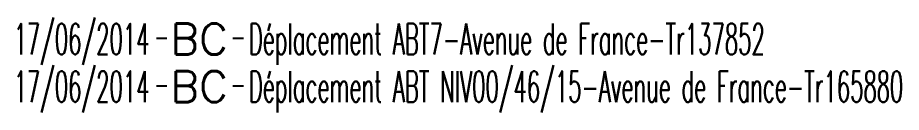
# Model space of a CAD drawing. Header units: millimetres. Extents: x 146511 to 147006, y 145000 to 146000.
# Drawn here: x 146510.86 to 146553.49, y 145234.99 to 145239.58 of the extents above; entities that cross this region are included whole.
import ezdxf
from ezdxf.enums import TextEntityAlignment as Align

# ---------------------------------------------------------------- set-up
doc = ezdxf.new("R2010")
doc.units = ezdxf.units.MM
doc.layers.get('0').update_dxf_attribs({"linetype": 'CONTINUOUS'})
doc.layers.add('B_110', color=1, linetype='CONTINUOUS')
doc.styles.get("Standard").update_dxf_attribs({"font": 'romans.shx', "width": 0.85})

# ---------------------------------------------------------------- blocks, each defined once
blk = doc.blocks.new('GIS_MODF')
at = {"color": 0, "linetype": 'Continuous', "flags": 128}
for points in [[(-2.176, -0.014), (-1.676, -0.014)], [(1.519, -0.014), (2.019, -0.014)]]:
    blk.add_lwpolyline(points, dxfattribs=at)
at = {"color": 0, "linetype": 'Continuous', "width": 0.5}
blk.add_attdef('DATE', text='', height=1.5, dxfattribs=at).set_placement((-2.502, -0.798), align=Align.RIGHT)
at = {"color": 0, "linetype": 'Continuous', "width": 1.771291}
blk.add_attdef('USER', text='', height=1.5, dxfattribs=at).set_placement((-1.507, -0.798), (1.276, -0.798), align=Align.FIT)
at = {"color": 0, "linetype": 'Continuous', "width": 0.5}
blk.add_attdef('DESC', (2.289, -0.798), '', height=1.5, dxfattribs=at)

msp = doc.modelspace()

# ---------------------------------------------------------------- block references
at = {"layer": 'B_110', "linetype": 'Continuous'}
ref = msp.add_blockref('GIS_MODF', (146519.729, 145238.588), dxfattribs=at)
ref.add_attrib('DATE', '17/06/2014', dxfattribs={"layer": '0', "color": 0, "linetype": 'Continuous', "height": 1.5, "width": 0.5}).set_placement((146517.227, 145237.789), align=Align.RIGHT)
ref.add_attrib('USER', 'BC', dxfattribs={"layer": '0', "color": 0, "linetype": 'Continuous', "height": 1.5, "width": 0.99919}).set_placement((146518.222, 145237.789), (146521.006, 145237.789), align=Align.FIT)
ref.add_attrib('DESC', 'Déplacement ABT7-Avenue de France-Tr137852', (146522.018, 145237.789), dxfattribs={"layer": '0', "color": 0, "linetype": 'Continuous', "height": 1.5, "width": 0.5})
ref = msp.add_blockref('GIS_MODF', (146519.729, 145236.287), dxfattribs=at)
ref.add_attrib('DATE', '17/06/2014', dxfattribs={"layer": '0', "color": 0, "linetype": 'Continuous', "height": 1.5, "width": 0.5}).set_placement((146517.227, 145235.489), align=Align.RIGHT)
ref.add_attrib('USER', 'BC', dxfattribs={"layer": '0', "color": 0, "linetype": 'Continuous', "height": 1.5, "width": 0.99919}).set_placement((146518.222, 145235.489), (146521.006, 145235.489), align=Align.FIT)
ref.add_attrib('DESC', 'Déplacement ABT NIV00/46/15-Avenue de France-Tr165880', (146522.018, 145235.489), dxfattribs={"layer": '0', "color": 0, "linetype": 'Continuous', "height": 1.5, "width": 0.5})

doc.saveas('drawing.dxf')
